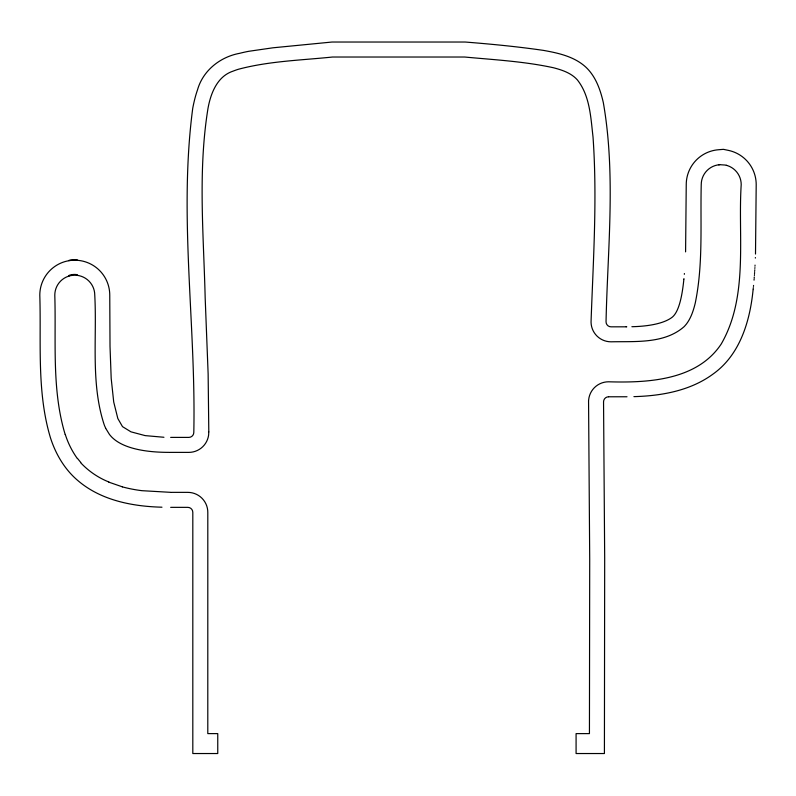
<?xml version="1.0" encoding="UTF-8"?>
<svg xmlns="http://www.w3.org/2000/svg" width="796" height="796" viewBox="0 0 796 796"><rect width="100%" height="100%" fill="white"/><g stroke="black" fill="none" stroke-linecap="round" stroke-linejoin="round"><path stroke-width="1.19" d="M208.801 431.84L208.134 373.961L205.159 297.475C203.627 234.611 197.836 170.931 207.975 108.495C210.661 93.48 217.199 76.297 233.089 71.142A62.904 62.904 0 0 1 235.308 70.297L236.651 69.829A82.227 82.227 0 0 1 238.332 69.282C269.008 61.083 301.097 60.277 332.549 57.023L464.675 57.023C494.356 59.809 524.335 61.401 553.509 67.759C562.135 70.018 571.21 73.003 577.329 79.859C590.005 95.828 590.751 117.559 593.02 136.972C597.318 197.607 593.338 258.451 591.149 319.087L591.05 322.231A19.98 19.98 0 0 0 611.039 341.812C635.367 341.265 664.292 343.971 684.003 326.768A28.029 28.029 0 0 0 684.918 325.803L686.102 324.42A29.81 29.81 0 0 0 686.52 323.902C691.097 317.813 693.465 310.41 695.246 303.097C703.296 264.202 700.241 224.024 701.236 184.612A19.99 19.99 0 0 1 719.624 164.692L725.335 165.051A19.99 19.99 0 0 1 741.205 184.612C737.822 236.82 748.737 296.281 721.256 343.962C697.117 380.398 648.093 382.946 608.542 381.791A20 20 0 0 0 588.652 399.861L588.582 400.686A18.567 18.567 0 0 0 588.562 401.104L589.707 559.319L589.438 733.613L576.085 733.613L576.085 753.533L604.413 753.533L604.681 558.016L603.547 401.831A5.084 5.084 0 0 1 608.542 396.776M208.801 431.999L208.602 435.183A19.99 19.99 0 0 1 188.811 452.387L169.916 452.377M685.585 251.884L686.242 184.612A34.974 34.974 0 0 1 718.42 149.748L723.465 149.34L728.42 150.384A34.974 34.974 0 0 1 756.2 184.612L755.503 254.043M755.374 257.546L755.354 258.083M755.036 265.118L755.016 265.615M754.946 266.869L754.916 267.366M754.847 268.62L754.817 269.128M754.747 270.381L754.707 270.889M754.648 271.894L754.618 272.401M754.548 273.416L754.508 273.923M754.439 274.938L754.409 275.446M754.29 276.978L754.19 278.242M684.391 273.525L684.331 274.312M754.12 279.187L754.041 280.142M683.943 278.57L683.863 279.336M753.563 285.426L753.464 286.401M683.824 279.714C682.54 292.241 679.794 310.838 672.411 317.057C663.247 324.33 645.337 326.45 631.885 326.708M753.334 287.615L753.125 289.565M753.066 290.052C749.961 321.206 739.982 354.727 713.355 373.831C690.63 390.707 661.625 395.891 633.914 396.637M718.619 164.792L719.624 164.692M626.77 326.808L626.203 326.808M627.019 396.766L608.681 396.786M626.124 326.818L611.039 326.828A4.995 4.995 0 0 1 606.045 321.624C607.617 248.82 615.955 174.871 603.328 102.634C600.393 89.749 595.736 76.456 585.886 67.182C574.354 56.546 558.434 53.053 543.429 50.387C517.48 46.606 491.341 44.108 465.192 42.029L332.031 42.029L272.938 47.8L248.66 51.312A156.911 156.911 0 0 0 239.626 53.322C220.213 56.884 202.98 70.506 197.527 89.809A107.868 107.868 0 0 0 194.582 99.808A150.583 150.583 0 0 0 192.731 108.326C178.533 215.845 196.065 324.47 193.806 432.417A4.995 4.995 0 0 1 188.811 437.402L170.652 437.392M171.448 492.356L187.816 492.366A19.99 19.99 0 0 1 207.806 512.564L207.796 733.613L217.756 733.613L217.756 753.533L192.811 753.533L192.811 512.405A4.995 4.995 0 0 0 187.816 507.36L170.672 507.35M170.931 492.356L141.947 490.684A142.932 142.932 0 0 1 122.335 486.873M169.409 452.367C149.121 452.417 124.345 449.541 111.997 437.332A28.029 28.029 0 0 1 111.082 436.367L109.898 434.994A29.81 29.81 0 0 1 109.48 434.467L105.968 428.775M161.966 507.201C132.245 506.435 100.734 500.336 77.61 480.356C64.526 469.202 55.561 453.859 50.397 437.591C36.596 391.582 41.283 342.459 39.8 295.187A34.974 34.974 0 0 1 74.774 260.202A34.974 34.974 0 0 1 109.758 295.187L110.017 346.389L111.191 378.408L113.719 402.02L117.828 418.527L122.504 426.636L130.972 431.84L145.141 435.611L163.946 437.273M122.345 486.834L108.853 482.167M80.774 462.456L77.471 458.406M105.749 428.338L104.575 425.76M104.385 425.303C90.455 383.622 97.092 338.181 94.764 295.187A19.99 19.99 0 0 0 74.774 275.197A19.99 19.99 0 0 0 54.795 295.187C56.218 341.484 51.561 389.453 65.163 434.477M108.913 482.018A78.704 78.704 0 0 1 80.585 462.635M77.321 458.516A85.978 85.978 0 0 1 65.282 434.437M726.619 165.339A4.358 0.577 7.1 0 1 726.39 165.349M68.944 260.71A4.408 0.567 -2.6 0 1 73.182 259.814A4.408 0.567 -2.6 0 1 77.511 260.322M69.023 276.073A4.398 0.975 -4.5 0 1 73.103 274.501A4.398 0.975 -4.5 0 1 77.461 275.396"/></g></svg>
